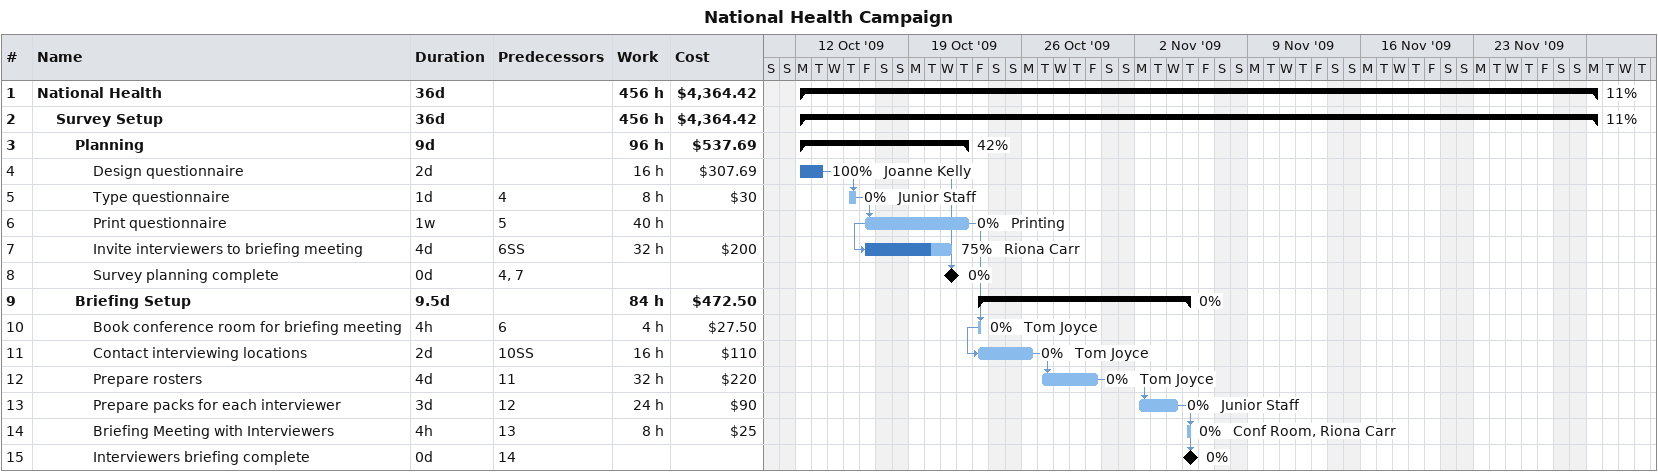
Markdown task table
National Health Campaign

| ID | Level | Task | Duration | Start | Finish | Predecessors | Resources | % complete | Work (h) | Cost ($) |
|---|---|---|---|---|---|---|---|---|---|---|
| 1 | 1 | **National Health** | 36d | 2009-10-12 | 2009-11-30 |  |  | 11 | 456 | 4364.42 |
| 2 | 2 | **Survey Setup** | 36d | 2009-10-12 | 2009-11-30 |  |  | 11 | 456 | 4364.42 |
| 3 | 3 | **Planning** | 9d | 2009-10-12 | 2009-10-22 |  |  | 42 | 96 | 537.69 |
| 4 | 4 | Design questionnaire | 2d | 2009-10-12 | 2009-10-13 |  | Joanne Kelly | 100 | 16 | 307.69 |
| 5 | 4 | Type questionnaire | 1d | 2009-10-15 | 2009-10-15 | 4 | Junior Staff | 0 | 8 | 30 |
| 6 | 4 | Print questionnaire | 1w | 2009-10-16 | 2009-10-22 | 5 | Printing | 0 | 40 |  |
| 7 | 4 | Invite interviewers to briefing meeting | 4d | 2009-10-16 | 2009-10-21 | 6SS | Riona Carr | 75 | 32 | 200 |
| 8 | 4 | Survey planning complete | 0d | 2009-10-21 | 2009-10-21 | 4, 7 |  | 0 |  |  |
| 9 | 3 | **Briefing Setup** | 9.5d | 2009-10-23 | 2009-11-05 |  |  | 0 | 84 | 472.50 |
| 10 | 4 | Book conference room for briefing meeting | 4h | 2009-10-23 | 2009-10-23 | 6 | Tom Joyce | 0 | 4 | 27.50 |
| 11 | 4 | Contact interviewing locations | 2d | 2009-10-23 | 2009-10-26 | 10SS | Tom Joyce | 0 | 16 | 110 |
| 12 | 4 | Prepare rosters | 4d | 2009-10-27 | 2009-10-30 | 11 | Tom Joyce | 0 | 32 | 220 |
| 13 | 4 | Prepare packs for each interviewer | 3d | 2009-11-02 | 2009-11-04 | 12 | Junior Staff | 0 | 24 | 90 |
| 14 | 4 | Briefing Meeting with Interviewers | 4h | 2009-11-05 | 2009-11-05 | 13 | Conf Room, Riona Carr | 0 | 8 | 25 |
| 15 | 4 | Interviewers briefing complete | 0d | 2009-11-05 | 2009-11-05 | 14 |  | 0 |  |  |
